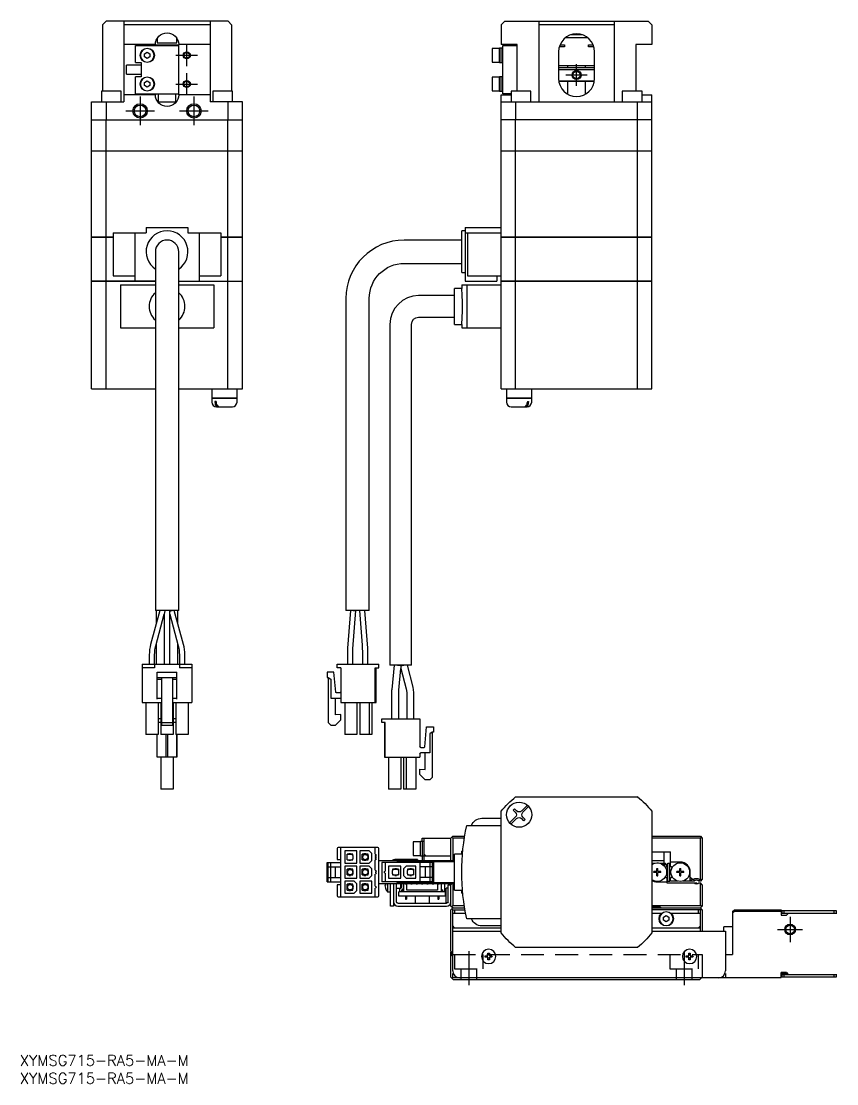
# Model space of a CAD drawing. Extents: x 0 to 909, y -8 to 488.
# Drawn here: x 0.4 to 227.6, y -8 to 288.2 of the extents above; entities that cross this region are included whole.
import ezdxf

# ---------------------------------------------------------------- set-up
doc = ezdxf.new("R2010")
doc.units = 0
doc.header["$LTSCALE"] = 0.5
doc.linetypes.add('CENTER', pattern=[50.8, 31.75, -6.35, 6.35, -6.35])
doc.linetypes.add('DASHED', pattern=[19.05, 12.7, -6.35])
for name, color, linetype in [('MSM_CENTER', 1, 'CENTER'), ('MSM_CONTINUOUS', 7, 'CONTINUOUS'), ('MSM_DASHED', 4, 'DASHED'), ('MSM_NARROW', 5, 'CONTINUOUS'), ('MSM_PART_NUMBER', 7, 'CONTINUOUS')]:
    doc.layers.add(name, color=color, linetype=linetype)
doc.styles.get("Standard").update_dxf_attribs({"font": 'txt.shx', "height": 1, "bigfont": 'bigfont.shx'})

msp = doc.modelspace()

# ---------------------------------------------------------------- linework, layer by layer
at = {"layer": 'MSM_CENTER'}
for p, q in [((46.5, 275.72), (46.5, 281.72)), ((43.5, 278.72), (49.5, 278.72)), ((155.11, 270.22), (155.11, 276.22)), ((46.5, 267.72), (46.5, 273.72)), ((158.11, 273.22), (152.11, 273.22)), ((43.5, 270.72), (49.5, 270.72)), ((33.5, 267.22), (33.5, 259.22)), ((48.5, 267.22), (48.5, 259.22)), ((29.5, 263.22), (37.5, 263.22)), ((44.5, 263.22), (52.5, 263.22)), ((214.61, 38.5), (214.61, 31.5)), ((211.11, 35), (218.11, 35)), ((125.11, 29), (125.11, 19.5)), ((185.11, 29), (185.11, 19.5))]:
    msp.add_line(p, q, dxfattribs=at)
at = {"layer": 'MSM_CONTINUOUS'}
for p, q in [((24, 288.22), (23, 287.22)), ((58, 288.22), (24, 288.22)), ((29, 288.22), (29, 265.72)), ((53, 288.22), (53, 265.72)), ((59, 287.22), (58, 288.22)), ((135.11, 288.22), (134.11, 287.22)), ((135.11, 288.22), (175.11, 288.22)), ((144.61, 288.22), (144.61, 265.72)), ((165.61, 288.22), (165.61, 265.72)), ((176.11, 287.22), (175.11, 288.22)), ((23, 287.22), (23, 268.72)), ((53, 287.22), (29, 287.22)), ((59, 287.22), (59, 268.72)), ((134.11, 287.22), (134.11, 281.72)), ((165.61, 287.22), (144.61, 287.22)), ((156.81, 284.42), (153.4, 284.42)), ((153.86, 284.56), (153.86, 284.42)), ((156.36, 284.42), (156.36, 284.56)), ((176.11, 287.22), (176.11, 281.72)), ((37.75, 281.72), (29, 281.72)), ((32.25, 276.72), (32.25, 281.42)), ((32.25, 281.42), (44.25, 281.42)), ((37.75, 281.72), (37.75, 281.42)), ((37.75, 281.62), (44.25, 281.62)), ((38.25, 283.45), (38.25, 282.22)), ((38.25, 282.22), (43.75, 282.22)), ((43.75, 282.22), (43.75, 283.45)), ((53, 281.72), (44.25, 281.72)), ((44.25, 267.72), (44.25, 281.72)), ((138.61, 281.72), (134.11, 281.72)), ((134.61, 268.02), (134.61, 281.42)), ((134.61, 281.42), (138.61, 281.42)), ((138.61, 268.72), (138.61, 281.72)), ((150.48, 281.62), (151.78, 281.62)), ((151.76, 281.62), (151.76, 281.12)), ((151.78, 281.62), (151.78, 281.12)), ((158.24, 283.62), (151.98, 283.62)), ((158.44, 281.62), (159.73, 281.62)), ((158.44, 281.12), (158.44, 281.62)), ((158.46, 281.12), (158.46, 281.62)), ((171.61, 281.72), (171.61, 268.72)), ((176.11, 281.72), (171.61, 281.72)), ((34.75, 279.15), (35.5, 279.59)), ((34.75, 278.29), (34.75, 279.15)), ((35.5, 279.59), (36.25, 279.15)), ((36.25, 279.15), (36.25, 278.29)), ((131.61, 280.62), (131.61, 276.82)), ((133.61, 280.62), (131.61, 280.62)), ((133.61, 276.72), (133.61, 280.72)), ((134.61, 280.72), (133.61, 280.72)), ((134.11, 276.72), (134.11, 280.72)), ((150.11, 279.72), (150.11, 272.22)), ((151.78, 281.12), (150.31, 281.12)), ((159.91, 281.12), (158.44, 281.12)), ((160.11, 272.22), (160.11, 279.72)), ((29.75, 273.47), (29.75, 275.97)), ((33.75, 275.97), (29.75, 275.97)), ((32.25, 276.72), (33.75, 276.72)), ((33.75, 276.72), (33.75, 272.72)), ((35.5, 277.85), (34.75, 278.29)), ((36.25, 278.29), (35.5, 277.85)), ((131.61, 276.82), (133.61, 276.82)), ((133.61, 276.72), (134.61, 276.72)), ((150.11, 275.92), (160.11, 275.92)), ((152.61, 275.92), (152.61, 275.22)), ((157.61, 275.22), (157.61, 275.92)), ((29.75, 273.47), (33.75, 273.47)), ((32.25, 268.02), (32.25, 272.72)), ((33.75, 272.72), (32.25, 272.72)), ((131.61, 272.62), (131.61, 268.82)), ((133.61, 272.62), (131.61, 272.62)), ((133.61, 268.72), (133.61, 272.72)), ((134.61, 272.72), (133.61, 272.72)), ((134.11, 268.72), (134.11, 272.72)), ((160.11, 275.22), (150.11, 275.22)), ((160.11, 274.72), (150.11, 274.72)), ((34.75, 271.15), (35.5, 271.59)), ((34.75, 270.29), (34.75, 271.15)), ((35.5, 269.85), (34.75, 270.29)), ((35.5, 271.59), (36.25, 271.15)), ((36.25, 270.29), (35.5, 269.85)), ((36.25, 271.15), (36.25, 270.29)), ((46.8, 271.42), (46.15, 271.42)), ((46.8, 271.42), (46.82, 271.44)), ((150.15, 271.62), (160.07, 271.62)), ((160.04, 271.42), (150.17, 271.42)), ((152.61, 271.42), (152.61, 267.89)), ((157.61, 267.89), (157.61, 271.42)), ((28.25, 268.72), (22.75, 268.72)), ((22.75, 268.72), (22.75, 265.72)), ((28.25, 265.72), (28.25, 268.72)), ((37.75, 267.72), (29, 267.72)), ((32.25, 268.02), (44.25, 268.02)), ((37.75, 268.02), (37.75, 267.72)), ((38.5, 268.02), (38.5, 265.72)), ((43.5, 265.72), (43.5, 268.02)), ((53, 267.72), (44.25, 267.72)), ((59.25, 268.72), (53.75, 268.72)), ((53.75, 268.72), (53.75, 265.72)), ((59.25, 265.72), (59.25, 268.72)), ((131.61, 268.82), (133.61, 268.82)), ((133.61, 268.72), (134.61, 268.72)), ((134.11, 252.02), (134.11, 267.72)), ((134.11, 267.72), (136.86, 267.72)), ((136.86, 268.02), (134.61, 268.02)), ((142.36, 268.72), (136.86, 268.72)), ((136.86, 268.72), (136.86, 265.72)), ((142.36, 265.72), (142.36, 268.72)), ((173.36, 268.72), (167.86, 268.72)), ((167.86, 268.72), (167.86, 265.72)), ((173.36, 265.72), (173.36, 268.72)), ((173.36, 267.72), (176.11, 267.72)), ((176.11, 252.02), (176.11, 267.72)), ((20, 252.02), (20, 265.72)), ((20, 265.72), (29, 265.72)), ((24, 265.72), (24, 260.72)), ((38.44, 265.72), (43.56, 265.72)), ((62, 265.72), (53, 265.72)), ((58, 260.72), (58, 265.72)), ((62, 252.02), (62, 265.72)), ((134.11, 265.72), (176.11, 265.72)), ((138.11, 265.72), (138.11, 260.72)), ((172.11, 260.72), (172.11, 265.72)), ((20, 260.72), (62, 260.72)), ((24.03, 252.02), (24.03, 260.72)), ((57.97, 252.02), (57.97, 260.72)), ((176.11, 260.72), (134.11, 260.72)), ((138.14, 252.02), (138.14, 260.72)), ((172.08, 252.02), (172.08, 260.72)), ((62, 252.02), (20, 252.02)), ((20, 228.02), (20, 251.97)), ((62, 251.97), (20, 251.97)), ((20.05, 251.97), (20.05, 252.02)), ((24.03, 228.02), (24.03, 251.97)), ((24.29, 251.97), (24.29, 252.02)), ((57.71, 251.97), (57.71, 252.02)), ((57.97, 228.02), (57.97, 251.97)), ((61.95, 251.97), (61.95, 252.02)), ((62, 228.02), (62, 251.97)), ((176.11, 252.02), (134.11, 252.02)), ((134.11, 215.72), (134.11, 251.97)), ((176.11, 251.97), (134.11, 251.97)), ((134.16, 251.97), (134.16, 252.02)), ((138.14, 228.02), (138.14, 251.97)), ((138.4, 251.97), (138.4, 252.02)), ((171.82, 251.97), (171.82, 252.02)), ((172.08, 228.02), (172.08, 251.97)), ((176.06, 251.97), (176.06, 252.02)), ((176.11, 228.02), (176.11, 251.97)), ((26, 229.22), (26, 217.22)), ((26, 229.22), (35.22, 229.22)), ((32, 229.22), (32, 215.72)), ((35.22, 230.72), (35.22, 229.22)), ((35.22, 230.72), (46.78, 230.72)), ((46.78, 230.72), (46.78, 229.22)), ((46.78, 229.22), (56, 229.22)), ((50, 229.22), (50, 215.72)), ((56, 229.22), (56, 217.22)), ((123.11, 218.15), (123.11, 229.79)), ((124.11, 229.79), (123.11, 229.79)), ((124.11, 230.72), (124.11, 215.72)), ((124.11, 230.72), (134.11, 230.72)), ((124.11, 229.22), (134.11, 229.22)), ((124.71, 229.22), (124.71, 217.22)), ((26, 228.02), (20, 228.02)), ((20, 215.72), (20, 227.97)), ((26, 227.97), (20, 227.97)), ((20.05, 227.97), (20.05, 228.02)), ((24.03, 215.72), (24.03, 227.97)), ((24.29, 227.97), (24.29, 228.02)), ((62, 228.02), (56, 228.02)), ((62, 227.97), (56, 227.97)), ((57.71, 227.97), (57.71, 228.02)), ((57.97, 215.72), (57.97, 227.97)), ((61.95, 227.97), (61.95, 228.02)), ((62, 215.72), (62, 227.97)), ((123.11, 227.22), (107.11, 227.22)), ((176.11, 228.02), (134.11, 228.02)), ((176.11, 227.97), (134.11, 227.97)), ((134.16, 227.97), (134.16, 228.02)), ((138.14, 215.72), (138.14, 227.97)), ((138.4, 227.97), (138.4, 228.02)), ((171.82, 227.97), (171.82, 228.02)), ((172.08, 215.72), (172.08, 227.97)), ((176.06, 227.97), (176.06, 228.02)), ((176.11, 215.72), (176.11, 227.97)), ((37.75, 223.97), (37.75, 123.97)), ((44.25, 123.97), (44.25, 223.97)), ((107.11, 220.72), (123.11, 220.72)), ((26, 217.22), (32, 217.22)), ((50, 217.22), (56, 217.22)), ((123.11, 218.15), (124.11, 218.15)), ((124.71, 217.22), (134.11, 217.22)), ((132.91, 217.22), (132.91, 215.72)), ((37.75, 215.72), (20, 215.72)), ((20, 185.72), (20, 215.67)), ((37.75, 215.67), (20, 215.67)), ((20.05, 215.67), (20.05, 215.72)), ((24.03, 185.72), (24.03, 215.67)), ((24.29, 215.67), (24.29, 215.72)), ((28, 214.72), (28, 202.72)), ((28, 214.72), (37.75, 214.72)), ((44.25, 215.72), (62, 215.72)), ((62, 215.67), (44.25, 215.67)), ((44.25, 214.72), (54, 214.72)), ((54, 214.72), (54, 202.72)), ((57.71, 215.67), (57.71, 215.72)), ((57.97, 185.72), (57.97, 215.67)), ((61.95, 215.67), (61.95, 215.72)), ((62, 185.72), (62, 215.67)), ((121.11, 203.72), (121.11, 213.72)), ((123.11, 213.72), (121.11, 213.72)), ((123.11, 214.72), (134.11, 214.72)), ((123.11, 214.72), (123.11, 213.72)), ((124.11, 215.72), (132.91, 215.72)), ((124.54, 214.72), (124.54, 202.72)), ((176.11, 215.72), (134.11, 215.72)), ((134.11, 185.72), (134.11, 215.67)), ((176.11, 215.67), (134.11, 215.67)), ((134.16, 215.67), (134.16, 215.72)), ((138.14, 185.72), (138.14, 215.67)), ((138.4, 215.67), (138.4, 215.72)), ((171.82, 215.67), (171.82, 215.72)), ((172.08, 185.72), (172.08, 215.67)), ((176.06, 215.67), (176.06, 215.72)), ((176.11, 185.72), (176.11, 215.67)), ((90.86, 210.97), (90.86, 123.97)), ((97.36, 123.97), (97.36, 210.97)), ((121.11, 211.72), (111.11, 211.72)), ((111.11, 205.72), (121.11, 205.72)), ((28, 202.72), (37.75, 202.72)), ((44.25, 202.72), (54, 202.72)), ((103.11, 203.72), (103.11, 108.72)), ((109.11, 108.72), (109.11, 203.72)), ((121.11, 203.72), (123.11, 203.72)), ((123.11, 203.72), (123.11, 202.72)), ((123.11, 202.72), (134.11, 202.72)), ((20, 185.72), (37.75, 185.72)), ((44.25, 185.72), (62, 185.72)), ((53.5, 185.72), (53.5, 183.22)), ((60.5, 183.22), (60.5, 185.72)), ((134.11, 185.72), (176.11, 185.72)), ((135.61, 185.72), (135.61, 183.22)), ((142.61, 183.22), (142.61, 185.72)), ((53.5, 183.22), (60.5, 183.22)), ((53.5, 183.17), (53.5, 182.02)), ((53.5, 183.17), (60.5, 183.17)), ((53.55, 183.22), (53.55, 183.17)), ((54.35, 182.22), (54.35, 182.02)), ((54.71, 182.22), (54.35, 182.22)), ((54.71, 182.22), (54.71, 182.02)), ((54.8, 180.72), (59.2, 180.72)), ((60.45, 183.17), (60.45, 183.22)), ((60.5, 182.02), (60.5, 183.17)), ((135.61, 183.22), (142.61, 183.22)), ((135.61, 183.17), (142.61, 183.17)), ((135.61, 183.17), (135.61, 182.02)), ((135.66, 183.22), (135.66, 183.17)), ((136.91, 180.72), (141.31, 180.72)), ((141.4, 182.22), (141.75, 182.22)), ((141.4, 182.22), (141.4, 182.02)), ((141.75, 182.22), (141.75, 182.02)), ((142.56, 183.17), (142.56, 183.22)), ((142.61, 182.02), (142.61, 183.17)), ((38.97, 123.97), (36.43, 114.48)), ((44.25, 123.97), (37.75, 123.97)), ((37.88, 114.09), (40.25, 122.94)), ((38, 123.97), (38, 120.34)), ((40.25, 123.97), (40.25, 123.88)), ((40.36, 123.84), (40.25, 122.94)), ((40.25, 122.94), (40.25, 108.97)), ((41.75, 108.97), (41.75, 123.97)), ((41.75, 122.94), (44.12, 114.1)), ((45.57, 114.49), (43.03, 123.97)), ((44, 120.34), (44, 123.97)), ((97.36, 123.97), (90.86, 123.97)), ((92.11, 123.97), (91.31, 113.4)), ((92.81, 113.29), (93.61, 123.91)), ((92.86, 123.97), (93.61, 123.91)), ((94.61, 123.91), (95.38, 114.23)), ((96.95, 113.43), (96.11, 123.97)), ((38, 114.55), (38, 108.97)), ((44, 108.97), (44, 114.55)), ((91.28, 112.6), (91.28, 108.97)), ((92.78, 108.97), (92.78, 112.6)), ((95.38, 114.23), (95.48, 111.6)), ((96.98, 108.97), (96.98, 112.57)), ((36.05, 111.6), (36.05, 108.97)), ((37.55, 108.97), (37.55, 111.6)), ((44.45, 111.6), (44.45, 108.97)), ((45.95, 108.97), (45.95, 111.6)), ((95.48, 111.6), (95.48, 108.97)), ((34.1, 108.97), (47.9, 108.97)), ((34.1, 108.97), (34.1, 98.27)), ((37.5, 107.97), (34.1, 107.97)), ((37.5, 108.97), (37.5, 107.97)), ((38.3, 106.77), (43.7, 106.77)), ((38.3, 99.22), (38.3, 106.77)), ((43.7, 99.22), (43.7, 106.77)), ((44.5, 108.97), (44.5, 107.97)), ((47.9, 107.97), (44.5, 107.97)), ((47.9, 108.97), (47.9, 98.27)), ((85.61, 106.77), (85.61, 105.27)), ((87.52, 106.77), (85.61, 106.77)), ((88.01, 101.2), (87.52, 106.77)), ((88.41, 107.97), (88.41, 108.97)), ((88.41, 108.97), (100.01, 108.97)), ((89.41, 107.97), (88.41, 107.97)), ((89.41, 107.97), (89.41, 98.27)), ((99.01, 107.97), (100.01, 107.97)), ((99.01, 98.27), (99.01, 107.97)), ((99.26, 98.27), (99.26, 107.97)), ((100.01, 107.97), (100.01, 108.97)), ((109.11, 108.72), (103.11, 108.72)), ((104.25, 108.72), (103.6, 101.91)), ((105.26, 108.72), (106.25, 108.62)), ((105.59, 101.72), (106.17, 107.77)), ((106.11, 108.5), (106.96, 108.72)), ((106.11, 108.5), (106.17, 107.77)), ((106.17, 107.77), (107.65, 102.09)), ((106.25, 108.53), (106.25, 108.62)), ((109.59, 102.59), (107.99, 108.72)), ((38.3, 105.27), (43.7, 105.27)), ((38.3, 104.77), (39.5, 104.77)), ((39.5, 105.27), (39.5, 91.97)), ((42.5, 105.27), (42.5, 91.97)), ((42.5, 104.77), (43.7, 104.77)), ((85.61, 105.27), (85.91, 105.27)), ((85.91, 105.27), (86.61, 104.77)), ((85.91, 105.27), (85.91, 92.67)), ((86.61, 104.77), (86.61, 99.52)), ((89.11, 101.02), (88.21, 101.02)), ((103.6, 101.91), (103.58, 101.62)), ((103.58, 101.62), (103.58, 93.72)), ((105.58, 101.62), (105.59, 101.72)), ((105.58, 93.72), (105.58, 101.62)), ((107.65, 102.09), (107.78, 101.08)), ((107.78, 101.08), (107.78, 93.72)), ((109.78, 101.08), (109.59, 102.59)), ((109.78, 93.72), (109.78, 101.08)), ((34.1, 98.27), (39.5, 98.27)), ((35.1, 98.27), (35.1, 89.37)), ((38.3, 99.52), (39.5, 99.52)), ((38.5, 98.27), (38.5, 89.37)), ((39.3, 98.27), (39.3, 89.37)), ((42.5, 99.52), (43.7, 99.52)), ((42.5, 98.27), (47.9, 98.27)), ((42.7, 98.27), (42.7, 89.37)), ((43.5, 98.27), (43.5, 89.37)), ((46.9, 98.27), (46.9, 89.37)), ((86.61, 99.52), (89.11, 99.52)), ((87.91, 94.84), (87.91, 99.52)), ((89.41, 98.27), (99.26, 98.27)), ((90.51, 98.27), (90.51, 89.37)), ((93.91, 98.27), (93.91, 89.37)), ((94.71, 98.27), (94.71, 89.37)), ((97.36, 98.27), (97.36, 89.37)), ((98.11, 98.27), (98.11, 89.37)), ((89.41, 94.97), (87.91, 94.84)), ((89.41, 93.47), (89.41, 94.97)), ((39.3, 93.72), (38.5, 93.72)), ((39.3, 92.72), (38.5, 92.72)), ((39.5, 92.67), (42.5, 92.67)), ((39.5, 91.97), (42.5, 91.97)), ((43.5, 93.72), (42.7, 93.72)), ((43.5, 92.72), (42.7, 92.72)), ((85.91, 92.67), (86.61, 91.97)), ((86.61, 91.97), (87.91, 91.97)), ((87.91, 91.97), (89.41, 93.47)), ((100.81, 92.72), (100.81, 93.72)), ((100.81, 93.72), (111.41, 93.72)), ((101.81, 92.72), (100.81, 92.72)), ((101.56, 92.72), (101.56, 83.02)), ((101.81, 83.02), (101.81, 92.72)), ((111.41, 93.72), (111.41, 86.07)), ((111.41, 93.72), (111.41, 86.07)), ((38.5, 89.37), (35.1, 89.37)), ((38.3, 83.02), (38.3, 89.37)), ((42.7, 89.37), (39.3, 89.37)), ((40.75, 83.02), (40.75, 89.37)), ((41.25, 83.02), (41.25, 89.37)), ((46.9, 89.37), (43.5, 89.37)), ((43.7, 89.37), (43.7, 86.07)), ((43.7, 85.95), (43.7, 89.37)), ((43.7, 89.37), (43.7, 84.27)), ((43.7, 83.02), (43.7, 89.37)), ((93.91, 89.37), (90.51, 89.37)), ((98.11, 89.37), (94.71, 89.37)), ((112.81, 85.95), (113.3, 91.52)), ((113.3, 91.52), (115.21, 91.52)), ((114.91, 90.02), (114.21, 89.52)), ((114.91, 90.02), (114.21, 89.52)), ((114.21, 89.52), (114.21, 84.27)), ((114.21, 89.52), (114.21, 84.27)), ((115.21, 90.02), (114.91, 90.02)), ((114.91, 90.02), (114.91, 77.42)), ((114.91, 90.02), (114.91, 77.42)), ((115.21, 91.52), (115.21, 90.02)), ((115.21, 91.52), (115.21, 90.02)), ((43.7, 86.07), (43.7, 85.77)), ((43.7, 85.77), (43.7, 85.95)), ((111.41, 86.07), (111.41, 86.07)), ((43.7, 83.02), (38.3, 83.02)), ((39.3, 83.02), (39.3, 74.12)), ((42.7, 83.02), (42.7, 74.12)), ((42.7, 83.02), (42.7, 74.12)), ((42.7, 83.02), (42.7, 74.12)), ((43.7, 84.27), (43.7, 83.97)), ((43.7, 83.97), (43.7, 83.02)), ((101.56, 83.02), (111.41, 83.02)), ((102.71, 83.02), (102.71, 74.12)), ((106.11, 83.02), (106.11, 74.12)), ((106.11, 83.02), (106.11, 74.12)), ((106.91, 83.02), (106.91, 74.12)), ((107.66, 83.02), (107.66, 74.12)), ((110.31, 83.02), (110.31, 74.12)), ((110.31, 83.02), (110.31, 74.12)), ((111.41, 83.97), (111.41, 83.02)), ((111.41, 83.97), (111.41, 83.97)), ((111.41, 83.97), (111.41, 83.02)), ((111.71, 85.77), (112.61, 85.77)), ((114.21, 84.27), (111.71, 84.27)), ((112.91, 79.59), (112.91, 84.27)), ((111.41, 78.22), (111.41, 79.72)), ((111.41, 79.72), (112.91, 79.59)), ((111.41, 79.72), (112.91, 79.59)), ((112.91, 76.72), (111.41, 78.22)), ((114.91, 77.42), (114.21, 76.72)), ((114.91, 77.42), (114.21, 76.72)), ((42.7, 74.12), (39.3, 74.12)), ((106.11, 74.12), (102.71, 74.12)), ((110.31, 74.12), (106.91, 74.12)), ((114.21, 76.72), (112.91, 76.72)), ((138.11, 72), (137.98, 71.87)), ((138.14, 72), (172.08, 72)), ((172.24, 71.87), (172.11, 72)), ((137.45, 68.31), (137.8, 68.66)), ((138.05, 67.71), (137.45, 68.31)), ((137.8, 68.66), (138.4, 68.06)), ((139.82, 68.06), (141.4, 69.65)), ((141.75, 69.29), (140.17, 67.71)), ((128.69, 66), (134.11, 66)), ((134.24, 68.13), (134.11, 68)), ((134.11, 34.03), (134.11, 67.97)), ((136.46, 64.71), (138.05, 66.29)), ((138.4, 65.94), (136.82, 64.35)), ((140.42, 65.34), (139.82, 65.94)), ((140.17, 66.29), (140.77, 65.69)), ((140.77, 65.69), (140.42, 65.34)), ((176.11, 68), (175.98, 68.13)), ((176.11, 67.97), (176.11, 34.03)), ((124.54, 64), (134.11, 64)), ((109.61, 59.4), (109.61, 55.6)), ((111.61, 59.4), (109.61, 59.4)), ((111.61, 55.5), (111.61, 59.5)), ((112.61, 59.5), (111.61, 59.5)), ((112.11, 59.5), (112.11, 60.5)), ((112.11, 60.5), (120.11, 60.5)), ((112.11, 59.5), (112.11, 54.25)), ((112.61, 54.25), (112.61, 60.5)), ((120.61, 61), (120.11, 60.5)), ((120.11, 54.25), (120.11, 60.5)), ((120.61, 60.5), (120.36, 60.75)), ((120.61, 61), (123.95, 61)), ((120.61, 60.5), (120.61, 54.25)), ((123.87, 60.5), (120.61, 60.5)), ((176.11, 61), (189.61, 61)), ((189.61, 60.5), (176.11, 60.5)), ((189.61, 61), (190.11, 60.5)), ((189.86, 60.75), (189.61, 60.5)), ((189.61, 49), (189.61, 60.5)), ((190.11, 60.5), (190.11, 49)), ((88.41, 57.6), (88.41, 54.5)), ((99.71, 57.9), (88.71, 57.9)), ((89.41, 44.1), (89.41, 57.9)), ((93.91, 56.9), (90.51, 56.9)), ((90.51, 56.9), (90.51, 53.5)), ((93.91, 53.5), (93.91, 56.9)), ((94.71, 56.9), (94.71, 53.5)), ((97.36, 56.9), (94.71, 56.9)), ((98.11, 56.15), (97.36, 56.9)), ((99.01, 56), (99.01, 57.9)), ((100.01, 44.4), (100.01, 57.6)), ((123.11, 56), (123.11, 56.82)), ((123.4, 56.82), (123.11, 56.82)), ((176.11, 56.7), (181.31, 56.7)), ((179.56, 53.5), (179.56, 56.7)), ((181.31, 52.55), (181.31, 56.7)), ((85.61, 48.3), (85.61, 53.7)), ((85.61, 53.7), (89.41, 53.7)), ((85.91, 48.3), (85.91, 53.7)), ((86.61, 48.3), (86.61, 53.7)), ((88.41, 54.5), (89.41, 54.5)), ((90.51, 53.5), (93.91, 53.5)), ((91.66, 56), (91.16, 56)), ((91.16, 54.4), (91.16, 56)), ((92.53, 55.95), (91.16, 55.95)), ((91.16, 54.45), (92.53, 54.45)), ((91.16, 54.4), (91.66, 54.4)), ((92.16, 56.1), (91.66, 56.1)), ((91.66, 55.95), (91.66, 56.1)), ((91.66, 54.45), (91.66, 54.3)), ((91.66, 54.3), (92.16, 54.3)), ((92.16, 55.95), (92.16, 56.1)), ((92.81, 56), (92.16, 56)), ((92.16, 54.3), (92.16, 54.45)), ((92.16, 54.4), (92.81, 54.4)), ((92.91, 55.57), (92.53, 55.95)), ((92.53, 54.45), (92.91, 54.82)), ((92.81, 55.67), (92.81, 56)), ((92.81, 54.4), (92.81, 54.72)), ((92.91, 54.82), (92.91, 55.57)), ((94.71, 53.5), (97.36, 53.5)), ((95.86, 56), (95.36, 56)), ((95.36, 54.4), (95.36, 56)), ((96.73, 55.95), (95.36, 55.95)), ((95.52, 55.41), (95.36, 54.89)), ((95.36, 54.45), (96.73, 54.45)), ((95.36, 54.4), (95.86, 54.4)), ((96.36, 56.1), (95.86, 56.1)), ((95.86, 55.95), (95.86, 56.1)), ((95.86, 54.45), (95.86, 54.3)), ((95.86, 54.3), (96.36, 54.3)), ((96.36, 55.95), (96.36, 56.1)), ((97.01, 56), (96.36, 56)), ((96.36, 54.3), (96.36, 54.45)), ((96.36, 54.4), (97.01, 54.4)), ((97.01, 55.67), (96.73, 55.95)), ((96.73, 54.45), (97.11, 54.82)), ((96.82, 54.54), (96.95, 54.99)), ((97.01, 55.67), (97.01, 56)), ((97.11, 55.57), (97.01, 55.67)), ((97.01, 54.4), (97.01, 54.72)), ((97.11, 54.82), (97.11, 55.57)), ((97.36, 53.5), (98.11, 54.25)), ((98.11, 54.25), (98.11, 56.15)), ((99.01, 55.45), (99.01, 55.5)), ((99.01, 54.9), (99.01, 54.95)), ((99.01, 51.52), (99.01, 54.4)), ((100.01, 54.25), (121.11, 54.25)), ((100.81, 53.7), (100.81, 48.3)), ((115.21, 53.7), (100.81, 53.7)), ((101.81, 53.7), (101.81, 51.25)), ((110.81, 54.5), (104.51, 54.5)), ((106.11, 54), (121.11, 54)), ((109.61, 55.6), (111.61, 55.6)), ((110.81, 54.5), (110.81, 54.25)), ((111.41, 53.7), (111.41, 48.3)), ((111.61, 55.5), (120.11, 55.5)), ((113.11, 55.5), (112.61, 56)), ((114.21, 53.7), (114.21, 48.3)), ((114.91, 53.7), (114.91, 48.3)), ((115.21, 53.7), (115.21, 48.3)), ((121.11, 46), (121.11, 56)), ((123.32, 56), (121.11, 56)), ((176.11, 54.2), (179.56, 54.2)), ((176.11, 53.5), (176.89, 53.5)), ((178.32, 53.5), (179.81, 53.5)), ((180.31, 53), (179.81, 53.5)), ((180.51, 48.5), (180.51, 53.5)), ((180.51, 53.5), (181.11, 53.5)), ((181.11, 48.5), (181.11, 53.5)), ((184.01, 53.8), (181.31, 53.8)), ((85.91, 52.5), (89.41, 52.5)), ((87.91, 49.5), (87.91, 52.5)), ((90.51, 52.7), (90.51, 49.3)), ((93.91, 52.7), (90.51, 52.7)), ((91.66, 51.8), (91.16, 51.8)), ((91.16, 50.2), (91.16, 51.8)), ((92.53, 51.75), (91.16, 51.75)), ((92.16, 51.9), (91.66, 51.9)), ((91.66, 51.75), (91.66, 51.9)), ((92.16, 51.75), (92.16, 51.9)), ((92.81, 51.8), (92.16, 51.8)), ((92.91, 51.37), (92.53, 51.75)), ((92.53, 50.25), (92.91, 50.62)), ((92.81, 51.47), (92.81, 51.8)), ((92.81, 50.2), (92.81, 50.52)), ((92.91, 50.62), (92.91, 51.37)), ((93.91, 49.3), (93.91, 52.7)), ((94.71, 52.7), (94.71, 49.3)), ((97.36, 52.7), (94.71, 52.7)), ((95.86, 51.8), (95.36, 51.8)), ((95.36, 50.2), (95.36, 51.8)), ((96.73, 51.75), (95.36, 51.75)), ((95.36, 51.75), (95.44, 51.75)), ((96.36, 51.9), (95.86, 51.9)), ((95.86, 51.75), (95.86, 51.9)), ((96.36, 51.75), (96.36, 51.9)), ((97.01, 51.8), (96.36, 51.8)), ((97.01, 51.47), (96.73, 51.75)), ((96.73, 50.25), (97.01, 50.52)), ((97.01, 51.47), (97.01, 51.8)), ((97.11, 51.37), (97.01, 51.47)), ((97.01, 50.52), (97.11, 50.62)), ((97.01, 50.2), (97.01, 50.52)), ((97.11, 50.62), (97.11, 51.37)), ((98.11, 51.95), (97.36, 52.7)), ((98.11, 50.05), (98.11, 51.95)), ((99.01, 50.97), (99.01, 51.02)), ((99.01, 47.05), (99.01, 50.47)), ((101.81, 50.75), (101.81, 48.3)), ((102.71, 52.7), (102.71, 49.3)), ((106.11, 52.7), (102.71, 52.7)), ((104.08, 51.75), (103.71, 51.37)), ((103.71, 51.37), (103.71, 50.62)), ((103.71, 50.62), (104.08, 50.25)), ((103.81, 51.8), (103.81, 51.47)), ((104.46, 51.8), (103.81, 51.8)), ((103.81, 50.52), (103.81, 50.2)), ((105.46, 51.75), (104.08, 51.75)), ((104.96, 51.9), (104.46, 51.9)), ((104.46, 51.9), (104.46, 51.75)), ((104.96, 51.9), (104.96, 51.75)), ((105.46, 51.8), (104.96, 51.8)), ((105.46, 51.8), (105.46, 50.2)), ((106.11, 49.3), (106.11, 52.7)), ((107.66, 52.7), (106.91, 51.95)), ((106.91, 51.95), (106.91, 50.05)), ((110.31, 52.7), (107.66, 52.7)), ((108.28, 51.75), (107.91, 51.37)), ((107.91, 51.37), (107.91, 50.62)), ((107.91, 50.62), (108.28, 50.25)), ((108.66, 51.8), (108.01, 51.8)), ((108.01, 51.8), (108.01, 51.47)), ((108.01, 50.52), (108.01, 50.2)), ((109.66, 51.75), (108.28, 51.75)), ((109.16, 51.9), (108.66, 51.9)), ((108.66, 51.9), (108.66, 51.75)), ((109.16, 51.9), (109.16, 51.75)), ((109.66, 51.8), (109.16, 51.8)), ((109.66, 51.8), (109.66, 50.2)), ((110.31, 49.3), (110.31, 52.7)), ((114.91, 52.5), (111.41, 52.5)), ((112.91, 52.5), (112.91, 49.5)), ((176.61, 50.85), (176.61, 51.14)), ((177.4, 51.14), (176.61, 51.14)), ((177.4, 50.85), (176.61, 50.85)), ((177.14, 51.14), (177.14, 50.85)), ((177.46, 52), (177.75, 52)), ((177.46, 51.2), (177.46, 52)), ((177.75, 51.47), (177.46, 51.47)), ((177.46, 50), (177.46, 50.79)), ((177.75, 50.53), (177.46, 50.53)), ((177.75, 51.2), (177.75, 52)), ((177.75, 50), (177.75, 50.79)), ((178.61, 51.14), (177.81, 51.14)), ((178.61, 50.85), (177.81, 50.85)), ((178.08, 50.85), (178.08, 51.14)), ((178.61, 50.85), (178.61, 51.14)), ((180.31, 53), (179.27, 53)), ((180.31, 52.55), (180.09, 52.42)), ((180.31, 52.55), (180.31, 53)), ((181.57, 52.4), (181.31, 52.55)), ((183.01, 50.85), (183.01, 51.14)), ((183.8, 51.14), (183.01, 51.14)), ((183.8, 50.85), (183.01, 50.85)), ((183.54, 51.14), (183.54, 50.85)), ((183.86, 52), (184.15, 52)), ((183.86, 51.2), (183.86, 52)), ((184.15, 51.47), (183.86, 51.47)), ((183.86, 50), (183.86, 50.79)), ((184.15, 50.53), (183.86, 50.53)), ((184.15, 51.2), (184.15, 52)), ((184.15, 50), (184.15, 50.79)), ((185.01, 51.14), (184.21, 51.14)), ((185.01, 50.85), (184.21, 50.85)), ((184.48, 50.85), (184.48, 51.14)), ((185.01, 50.85), (185.01, 51.14)), ((186.81, 48.5), (186.81, 51)), ((85.61, 48.3), (89.41, 48.3)), ((85.91, 49.5), (89.41, 49.5)), ((88.41, 47.5), (88.41, 44.4)), ((89.41, 47.5), (88.41, 47.5)), ((90.51, 49.3), (93.91, 49.3)), ((90.51, 48.5), (90.51, 45.1)), ((93.16, 48.5), (90.51, 48.5)), ((91.16, 50.25), (92.53, 50.25)), ((91.16, 50.2), (91.66, 50.2)), ((91.66, 47.6), (91.16, 47.6)), ((91.16, 46), (91.16, 47.6)), ((92.53, 47.55), (91.16, 47.55)), ((91.31, 47), (91.47, 47.55)), ((91.66, 50.25), (91.66, 50.1)), ((91.66, 50.1), (92.16, 50.1)), ((92.16, 47.7), (91.66, 47.7)), ((91.66, 47.55), (91.66, 47.7)), ((92.16, 50.1), (92.16, 50.25)), ((92.16, 50.2), (92.81, 50.2)), ((92.16, 47.55), (92.16, 47.7)), ((92.81, 47.6), (92.16, 47.6)), ((92.91, 47.17), (92.53, 47.55)), ((92.81, 47.27), (92.81, 47.6)), ((93.91, 47.75), (93.16, 48.5)), ((93.91, 45.85), (93.91, 47.75)), ((94.71, 49.3), (97.36, 49.3)), ((98.11, 48.5), (94.71, 48.5)), ((94.71, 48.5), (94.71, 45.1)), ((95.36, 50.25), (96.73, 50.25)), ((95.36, 50.25), (95.44, 50.25)), ((95.36, 50.2), (95.86, 50.2)), ((95.86, 47.6), (95.36, 47.6)), ((95.36, 46), (95.36, 47.6)), ((96.73, 47.55), (95.36, 47.55)), ((95.86, 50.25), (95.86, 50.1)), ((95.86, 50.1), (96.36, 50.1)), ((96.36, 47.7), (95.86, 47.7)), ((95.86, 47.55), (95.86, 47.7)), ((96.36, 50.1), (96.36, 50.25)), ((96.36, 50.2), (97.01, 50.2)), ((96.36, 47.55), (96.36, 47.7)), ((97.01, 47.6), (96.36, 47.6)), ((97.01, 47.27), (96.73, 47.55)), ((96.82, 47.46), (96.95, 47.01)), ((97.01, 47.27), (97.01, 47.6)), ((97.36, 49.3), (98.11, 50.05)), ((98.11, 45.1), (98.11, 48.5)), ((121.11, 47.75), (100.01, 47.75)), ((115.21, 48.3), (100.81, 48.3)), ((101.72, 47.7), (101.85, 47.7)), ((101.85, 47.7), (101.85, 47.3)), ((102.41, 47.75), (102.41, 45.5)), ((102.71, 49.3), (106.11, 49.3)), ((103.31, 41.5), (103.31, 47.75)), ((103.81, 50.2), (104.46, 50.2)), ((104.08, 50.25), (105.46, 50.25)), ((104.11, 47.75), (104.11, 41.5)), ((104.46, 50.25), (104.46, 50.1)), ((104.46, 50.1), (104.96, 50.1)), ((104.91, 42.7), (104.91, 47.75)), ((104.96, 50.1), (104.96, 50.25)), ((104.96, 50.2), (105.46, 50.2)), ((121.11, 48), (106.11, 48)), ((106.11, 46.5), (106.11, 47.75)), ((106.31, 47.75), (106.31, 46.7)), ((106.86, 47.75), (106.86, 45.5)), ((106.91, 50.05), (107.66, 49.3)), ((107.36, 47.65), (107.36, 47.75)), ((107.86, 47.65), (107.36, 47.65)), ((107.66, 49.3), (110.31, 49.3)), ((107.86, 46), (107.86, 47.65)), ((108.01, 50.2), (108.66, 50.2)), ((108.28, 50.25), (109.66, 50.25)), ((108.66, 50.25), (108.66, 50.1)), ((108.66, 50.1), (109.16, 50.1)), ((109.16, 50.1), (109.16, 50.25)), ((109.16, 50.2), (109.66, 50.2)), ((114.91, 49.5), (111.41, 49.5)), ((116.36, 47.65), (116.36, 46)), ((116.86, 47.65), (116.36, 47.65)), ((116.86, 47.75), (116.86, 47.65)), ((117.36, 47.75), (117.36, 45.5)), ((118.36, 47.75), (118.36, 45.5)), ((119.31, 47.5), (120.11, 47.5)), ((119.31, 42.7), (119.31, 47.5)), ((120.36, 47.75), (120.11, 47.5)), ((120.11, 41.5), (120.11, 47.5)), ((120.61, 47.75), (120.61, 41.7)), ((177.46, 50), (177.75, 50)), ((180.31, 48.2), (177.61, 48.2)), ((180.31, 49.45), (180.09, 49.58)), ((180.31, 49.45), (180.31, 48)), ((180.31, 48), (188.61, 48)), ((180.51, 48.5), (181.11, 48.5)), ((181.31, 49.45), (181.57, 49.6)), ((181.31, 48.5), (181.31, 49.45)), ((183.29, 48.5), (181.31, 48.5)), ((183.86, 50), (184.15, 50)), ((187.85, 48.5), (184.72, 48.5)), ((187.31, 49), (186.81, 49.5)), ((186.81, 48.65), (187.31, 49)), ((187.31, 49), (187.68, 49)), ((187.68, 49), (187.85, 48.5)), ((188.61, 47.76), (188.61, 48)), ((189.34, 49), (189.17, 48.5)), ((189.61, 48.5), (189.17, 48.5)), ((189.17, 48), (189.61, 48)), ((189.34, 49), (189.61, 49)), ((189.61, 49), (189.86, 48.75)), ((190.11, 49), (189.61, 48.5)), ((189.61, 41.7), (189.61, 48)), ((190.11, 47.5), (189.61, 48)), ((190.11, 47.5), (190.11, 41.5)), ((90.51, 45.1), (93.16, 45.1)), ((91.16, 46.05), (92.53, 46.05)), ((91.16, 46), (91.66, 46)), ((91.66, 46.05), (91.66, 45.9)), ((91.66, 45.9), (92.16, 45.9)), ((92.16, 45.9), (92.16, 46.05)), ((92.16, 46), (92.81, 46)), ((92.53, 46.05), (92.91, 46.42)), ((92.91, 47.14), (92.76, 46.6)), ((92.81, 46), (92.81, 46.32)), ((92.91, 46.42), (92.91, 47.17)), ((93.16, 45.1), (93.91, 45.85)), ((94.71, 45.1), (98.11, 45.1)), ((95.52, 46.59), (95.36, 47.11)), ((95.36, 46.05), (96.73, 46.05)), ((95.36, 46), (95.86, 46)), ((95.86, 46.05), (95.86, 45.9)), ((95.86, 45.9), (96.36, 45.9)), ((96.36, 45.9), (96.36, 46.05)), ((96.36, 46), (97.01, 46)), ((96.73, 46.05), (97.01, 46.32)), ((97.11, 47.17), (97.01, 47.27)), ((97.01, 46.32), (97.11, 46.42)), ((97.01, 46), (97.01, 46.32)), ((97.11, 46.42), (97.11, 47.17)), ((99.01, 44.1), (99.01, 46.55)), ((101.85, 47.3), (101.72, 47.3)), ((101.85, 46.57), (101.85, 46.55)), ((102.41, 45.5), (103.31, 45.5)), ((104.91, 46.5), (106.11, 46.5)), ((105.61, 44.3), (105.61, 45.5)), ((118.61, 45.5), (105.61, 45.5)), ((105.86, 45.5), (105.86, 46.5)), ((106.11, 46.5), (106.31, 46.7)), ((106.4, 45.5), (106.4, 46.05)), ((106.4, 46.05), (106.63, 46.05)), ((106.63, 45.5), (106.63, 46.3)), ((106.63, 46.3), (106.86, 46.3)), ((116.36, 46), (107.86, 46)), ((117.36, 46.05), (117.81, 46.05)), ((117.81, 45.5), (117.81, 46.05)), ((118.61, 44.3), (118.61, 45.5)), ((118.81, 42.5), (118.81, 46.5)), ((119.31, 46.5), (118.81, 46.5)), ((121.11, 46), (123.32, 46)), ((123.11, 45.18), (123.11, 46)), ((123.11, 45.18), (123.4, 45.18)), ((88.71, 44.1), (99.71, 44.1)), ((104.11, 41.5), (103.31, 41.5)), ((105.31, 42.3), (118.91, 42.3)), ((105.31, 41.5), (118.91, 41.5)), ((118.61, 44.3), (105.61, 44.3)), ((107.48, 44.3), (107.48, 43.5)), ((107.48, 43.5), (107.73, 43.5)), ((107.73, 44.3), (107.73, 43.5)), ((110.11, 44.3), (110.11, 42.3)), ((114.11, 42.3), (114.11, 44.3)), ((116.48, 44.3), (116.48, 43.5)), ((116.48, 43.5), (116.73, 43.5)), ((116.73, 44.3), (116.73, 43.5)), ((118.81, 42.5), (119.26, 42.5)), ((120.11, 41.5), (120.26, 41.35)), ((120.26, 41.35), (120.61, 41.7)), ((120.61, 41.7), (123.84, 41.7)), ((176.11, 41.7), (189.61, 41.7)), ((189.61, 41.7), (189.96, 41.35)), ((190.11, 41.5), (189.61, 41)), ((120.61, 41), (120.11, 40.5)), ((120.11, 29), (120.11, 40.5)), ((120.61, 41), (120.26, 41.35)), ((120.61, 40.5), (120.36, 40.75)), ((120.61, 41), (123.95, 41)), ((120.61, 40.5), (124.04, 40.5)), ((120.61, 23.5), (120.61, 40.5)), ((124.23, 39.5), (120.61, 39.5)), ((121.11, 40.5), (121.11, 39.5)), ((178.26, 41.35), (176.11, 41.35)), ((176.11, 41), (189.61, 41)), ((189.61, 40.5), (176.11, 40.5)), ((178.79, 39.5), (176.11, 39.5)), ((178.61, 41), (178.26, 41.35)), ((179.36, 38.43), (180.11, 38.87)), ((180.11, 38.87), (180.86, 38.43)), ((189.61, 39.5), (181.43, 39.5)), ((189.11, 39.5), (189.11, 40.5)), ((190.11, 40.5), (189.61, 41)), ((189.86, 40.75), (189.61, 40.5)), ((189.61, 34.5), (189.61, 40.5)), ((190.11, 40.5), (190.11, 34.5)), ((198.61, 40), (199.11, 40.5)), ((198.61, 40), (198.61, 28)), ((199.22, 40), (198.61, 39.69)), ((199.11, 40.5), (212.11, 40.5)), ((199.72, 40.5), (199.22, 40)), ((212.11, 40), (199.22, 40)), ((212.11, 40.5), (212.11, 39)), ((212.11, 39), (213.61, 39)), ((212.41, 39.5), (212.41, 40.3)), ((212.41, 40.3), (227.41, 40.3)), ((227.61, 39.5), (212.41, 39.5)), ((212.91, 40.3), (212.91, 39.5)), ((214.11, 39.5), (213.61, 39)), ((226.91, 39.5), (226.91, 40.3)), ((227.41, 40.3), (227.41, 39.5)), ((121.11, 35.5), (120.61, 36)), ((134.11, 38), (124.54, 38)), ((134.11, 36), (128.69, 36)), ((179.36, 37.57), (179.36, 38.43)), ((180.11, 37.13), (179.36, 37.57)), ((180.86, 37.57), (180.11, 37.13)), ((180.86, 38.43), (180.86, 37.57)), ((189.61, 36), (189.11, 35.5)), ((196.11, 34.5), (196.11, 35.75)), ((198.61, 35.75), (196.11, 35.75)), ((120.61, 35.5), (134.11, 35.5)), ((120.61, 34.5), (134.11, 34.5)), ((134.11, 34), (134.24, 33.87)), ((175.98, 33.87), (176.11, 34)), ((176.11, 35.5), (189.61, 35.5)), ((176.11, 34.5), (196.61, 34.5)), ((196.61, 34.5), (196.61, 23.5)), ((137.98, 30.13), (138.11, 30)), ((172.08, 30), (138.14, 30)), ((172.11, 30), (172.24, 30.13)), ((120.11, 29), (120.61, 28.5)), ((120.11, 28.7), (120.21, 28.8)), ((120.11, 21.7), (120.11, 28.7)), ((120.11, 28.2), (120.61, 28.2)), ((120.11, 28), (120.61, 28)), ((120.61, 27.5), (120.11, 28)), ((120.21, 28.7), (120.21, 28.9)), ((120.36, 28.75), (120.61, 29)), ((120.51, 28.4), (120.61, 28.4)), ((129.68, 27.7), (130.41, 27.7)), ((130.41, 27.3), (129.68, 27.3)), ((130.41, 27.7), (130.41, 28.43)), ((130.41, 26.57), (130.41, 27.3)), ((130.81, 28.43), (130.81, 27.7)), ((130.81, 27.7), (131.54, 27.7)), ((130.81, 27.3), (130.81, 26.57)), ((131.54, 27.3), (130.81, 27.3)), ((185.68, 27.7), (186.41, 27.7)), ((186.41, 27.3), (185.68, 27.3)), ((186.41, 27.7), (186.41, 28.43)), ((186.41, 26.57), (186.41, 27.3)), ((186.81, 28.43), (186.81, 27.7)), ((186.81, 27.7), (187.54, 27.7)), ((187.54, 27.3), (186.81, 27.3)), ((186.81, 27.3), (186.81, 26.57)), ((196.61, 28), (198.61, 28)), ((120.11, 21.7), (120.81, 21)), ((120.46, 21.35), (120.61, 21.5)), ((120.61, 21.5), (120.61, 22.7)), ((212.11, 21.5), (120.61, 21.5)), ((189.41, 21), (120.81, 21)), ((189.41, 21), (189.76, 21.35)), ((189.61, 21.5), (189.76, 21.35)), ((189.76, 21.35), (189.91, 21.5)), ((196.61, 22.7), (196.61, 21.5)), ((213.61, 23), (212.11, 23)), ((212.11, 21.5), (212.11, 23)), ((212.11, 22.75), (213.86, 22.75)), ((212.41, 21.7), (212.41, 22.5)), ((212.41, 22.5), (227.61, 22.5)), ((227.41, 21.7), (212.41, 21.7)), ((212.91, 22.5), (212.91, 21.7)), ((213.61, 23), (214.11, 22.5)), ((226.91, 21.7), (226.91, 22.5)), ((227.41, 22.5), (227.41, 21.7))]:
    msp.add_line(p, q, dxfattribs=at)
for centre, radius in [((35.5, 278.72), 2), ((46.5, 278.72), 0.783), ((35.5, 270.72), 2), ((155.11, 273.22), 1.01), ((46.5, 270.72), 0.783), ((33.5, 263.22), 1.62), ((48.5, 263.22), 1.62), ((139.11, 67), 3.5), ((96.23, 55.2), 0.75), ((184.01, 51), 2.6), ((92.03, 51), 0.75), ((96.23, 51), 0.75), ((92.03, 46.8), 0.75), ((96.23, 46.8), 0.75), ((180.11, 38), 2), ((214.61, 35), 1.23)]:
    msp.add_circle(centre, radius, dxfattribs=at)
at = {"layer": 'MSM_CONTINUOUS', "extrusion": (0, 0, -1)}
for centre, radius in [((-35.5, 278.72), 1.9), ((-35.5, 270.72), 1.9), ((-180.11, 38), 1.9), ((-130.61, 27.5), 2), ((-186.61, 27.5), 2)]:
    msp.add_circle(centre, radius, dxfattribs=at)
for centre, radius, start, end in [((-41, 281.72), 3.25, 0, 180), ((-41, 267.72), 3.25, 180, 0), ((-107.11, 210.97), 9.75, 0, 90), ((-111.11, 203.72), 2, 0, 90), ((-47.16, 111.61), 9.61, 359.9909, 15.0002), ((-34.8, 111.6), 9.65, 165.0035, 180.008), ((-102.03, 112.6), 9.25, 0, 4.2892), ((-88.21, 101.22), 0.2, 270, 355), ((-89.11, 101.32), 0.3, 180, 270), ((-89.11, 99.22), 0.3, 90, 180), ((-111.71, 86.07), 0.3, 270, 0), ((-111.71, 86.07), 0.3, 270, 0), ((-111.71, 83.97), 0.3, 0, 90), ((-111.71, 83.97), 0.3, 0, 90), ((-155.11, 51), 27, 38.9424, 51.0576), ((-155.11, 51), 27, 128.9424, 141.0576), ((-128.69, 63), 3, 19.4712, 90), ((-137.34, 67), 1, 135, 225), ((-139.11, 68.77), 1, 225, 315), ((-139.11, 65.23), 1, 45, 135), ((-140.88, 67), 1, 315, 45), ((-183.11, 51), 60, 347.4867, 12.5133), ((-99.01, 55.75), 0.25, 90, 270), ((-99.01, 55.2), 0.25, 90, 270), ((-99.01, 54.65), 0.25, 90, 270), ((-177.61, 51), 2.6, 54.7656, 305.2344), ((-99.01, 51.27), 0.25, 90, 270), ((-99.01, 50.72), 0.25, 90, 270), ((-101.81, 51), 0.25, 269.9993, 89.9993), ((-104.58, 51), 1, 131.4089, 151.0443), ((-104.58, 51), 1, 208.9543, 228.5897), ((-108.78, 51), 1, 131.4089, 151.0443), ((-108.78, 51), 1, 208.9543, 228.5897), ((-177.4, 51.2), 0.06, 180, 270), ((-177.4, 50.79), 0.06, 90, 180), ((-177.81, 51.2), 0.06, 270, 0), ((-177.81, 50.79), 0.06, 0, 90), ((-180.92, 50.88), 1.75, 52.994, 61.3783), ((-183.8, 51.2), 0.06, 180, 270), ((-183.8, 50.79), 0.06, 90, 180), ((-184.21, 51.2), 0.06, 270, 0), ((-184.21, 50.79), 0.06, 0, 90), ((-109.11, 47.9), 0.25, 216.8699, 323.1301), ((-110.61, 47.9), 0.25, 216.8699, 323.1301), ((-112.11, 47.9), 0.25, 216.8699, 323.1301), ((-113.61, 47.9), 0.25, 216.8699, 323.1301), ((-115.11, 47.9), 0.25, 216.8699, 323.1301), ((-177.61, 51), 2.8, 270, 302.3924), ((-180.92, 51.11), 1.75, 298.6217, 307.006), ((-188.51, 47.75), 1.5, 56.4427, 123.5573), ((-99.01, 46.8), 0.25, 90, 270), ((-105.31, 42.7), 0.4, 270, 0), ((-118.91, 42.7), 0.4, 180, 270), ((-128.69, 39), 3, 270, 340.5288), ((-155.11, 51), 27, 308.9424, 321.0576), ((-155.11, 51), 27, 218.9424, 231.0576), ((-130.61, 27.5), 0.95, 347.8468, 12.1532), ((-130.61, 27.5), 0.95, 77.8468, 102.1532), ((-130.61, 27.5), 0.95, 167.8468, 192.1532), ((-186.61, 27.5), 0.95, 347.8468, 12.1532), ((-186.61, 27.5), 0.95, 77.8468, 102.1532), ((-186.61, 27.5), 0.95, 167.8468, 192.1532), ((-130.61, 27.5), 0.95, 257.8468, 282.1532), ((-186.61, 27.5), 0.95, 257.8468, 282.1532)]:
    msp.add_arc(centre, radius, start, end, dxfattribs=at)
at = {"layer": 'MSM_CONTINUOUS'}
for centre, radius, start, end in [((155.11, 279.72), 5, 0, 180), ((155.11, 272.22), 5, 180, 0), ((41, 223.97), 5.82, 303.9465, 236.0534), ((41, 223.97), 3.25, 0, 180), ((107.11, 210.97), 16.25, 90, 180), ((63.07, 208.71), 60.26, 0.0102, 4.77), ((41, 208.72), 5, 130.5416, 229.4584), ((41, 208.72), 5, 310.5416, 49.4584), ((111.11, 203.72), 8, 90, 180), ((63.09, 208.73), 60.23, 355.2289, 359.9909), ((54.8, 182.02), 1.3, 180, 270), ((55.76, 181.94), 1.41, 177.1822, 228.6257), ((56.09, 181.93), 1.39, 176.96, 227.1801), ((55.3, 181.47), 0.751, 231.1045, 268.2319), ((55.65, 181.47), 0.754, 228.1061, 264.1834), ((59.2, 182.02), 1.3, 270, 0), ((136.91, 182.02), 1.3, 180, 270), ((140.46, 181.47), 0.754, 275.8166, 311.8939), ((140.81, 181.47), 0.751, 271.7681, 308.8955), ((140.02, 181.93), 1.39, 312.8199, 3.04), ((140.35, 181.94), 1.41, 311.3743, 2.8178), ((141.31, 182.02), 1.3, 270, 0), ((38.58, 119.04), 5.12, 69.5914, 74.4566), ((43.53, 118.72), 5.45, 105.8523, 109.0193), ((40.04, 132.25), 8.63, 281.4172, 286.3053), ((93.54, 123.92), 0.0708, 359.0678, 50.8575), ((94.69, 123.91), 0.0789, 128.6382, 178.4584), ((47.16, 111.61), 11.11, 165, 180.006), ((34.8, 111.6), 11.15, 359.9911, 15.0006), ((102.03, 112.6), 10.75, 175.7108, 180), ((86.23, 112.57), 10.75, 0, 4.548), ((111.71, 86.07), 0.3, 180, 270), ((112.61, 85.97), 0.2, 270, 355), ((111.71, 83.97), 0.3, 90, 180), ((88.71, 57.6), 0.3, 90, 180), ((99.71, 57.6), 0.3, 0, 90), ((104.51, 53.3), 1.2, 90, 127.6585), ((106.11, 51), 3, 64.1581, 115.8419), ((184.01, 51), 2.8, 0, 90), ((180.81, 51), 1.59, 100.8931, 126.1972), ((180.81, 51), 1.59, 53.8028, 79.1069), ((180.69, 50.88), 1.75, 52.994, 60), ((104.91, 47.5), 3.19, 175.5104, 176.4096), ((106.11, 51), 3, 244.1588, 295.8426), ((180.81, 51), 1.59, 233.8028, 259.1069), ((180.81, 51), 1.59, 280.8931, 306.1972), ((180.69, 51.11), 1.75, 300, 307.006), ((188.51, 47.75), 1, 48.5904, 131.4096), ((188.51, 48.75), 1, 228.5904, 311.4096), ((104.91, 47.5), 3.19, 183.5904, 196.9053), ((104.91, 47.5), 3.2, 197.27, 218.6822), ((88.71, 44.4), 0.3, 180, 270), ((99.71, 44.4), 0.3, 270, 0), ((105.31, 42.7), 1.2, 180, 270), ((118.91, 42.7), 1.2, 270, 0), ((120.51, 28.7), 0.3, 180, 270), ((130.61, 27.5), 0.435, 152.6335, 207.3665), ((130.61, 27.5), 0.435, 62.6335, 117.3665), ((130.61, 27.5), 0.435, 242.6335, 297.3665), ((130.61, 27.5), 0.435, 332.6335, 27.3665), ((186.61, 27.5), 0.435, 152.6335, 207.3665), ((186.61, 27.5), 0.435, 62.6335, 117.3665), ((186.61, 27.5), 0.435, 242.6335, 297.3665), ((186.61, 27.5), 0.435, 332.6335, 27.3665), ((122.61, 23.5), 2, 180, 270), ((194.61, 23.5), 2, 270, 0)]:
    msp.add_arc(centre, radius, start, end, dxfattribs=at)
at = {"layer": 'MSM_DASHED'}
for p, q in [((120.61, 28), (190.11, 28)), ((121.11, 28), (121.11, 24)), ((129.11, 24), (129.11, 28)), ((181.11, 28), (181.11, 24)), ((189.11, 24), (189.11, 28)), ((190.11, 28), (190.11, 21.7)), ((121.11, 24), (129.11, 24)), ((122.86, 24), (122.86, 21)), ((127.36, 21), (127.36, 24)), ((181.11, 24), (189.11, 24)), ((182.86, 24), (182.86, 21)), ((187.36, 21), (187.36, 24)), ((189.91, 21.5), (190.11, 21.7))]:
    msp.add_line(p, q, dxfattribs=at)
at = {"layer": 'MSM_NARROW'}
for centre, radius in [((46.5, 278.72), 1), ((155.11, 273.22), 1.25), ((46.5, 270.72), 1), ((33.5, 263.22), 2), ((48.5, 263.22), 2), ((214.61, 35), 1.5)]:
    msp.add_circle(centre, radius, dxfattribs=at)

# ---------------------------------------------------------------- texts
at = {"layer": 'MSM_PART_NUMBER'}
for p in [(0, -3), (0, -8)]:
    msp.add_text('XYMSG715-RA5-MA-M', height=3, dxfattribs=at).set_placement(p)

doc.saveas('drawing.dxf')
